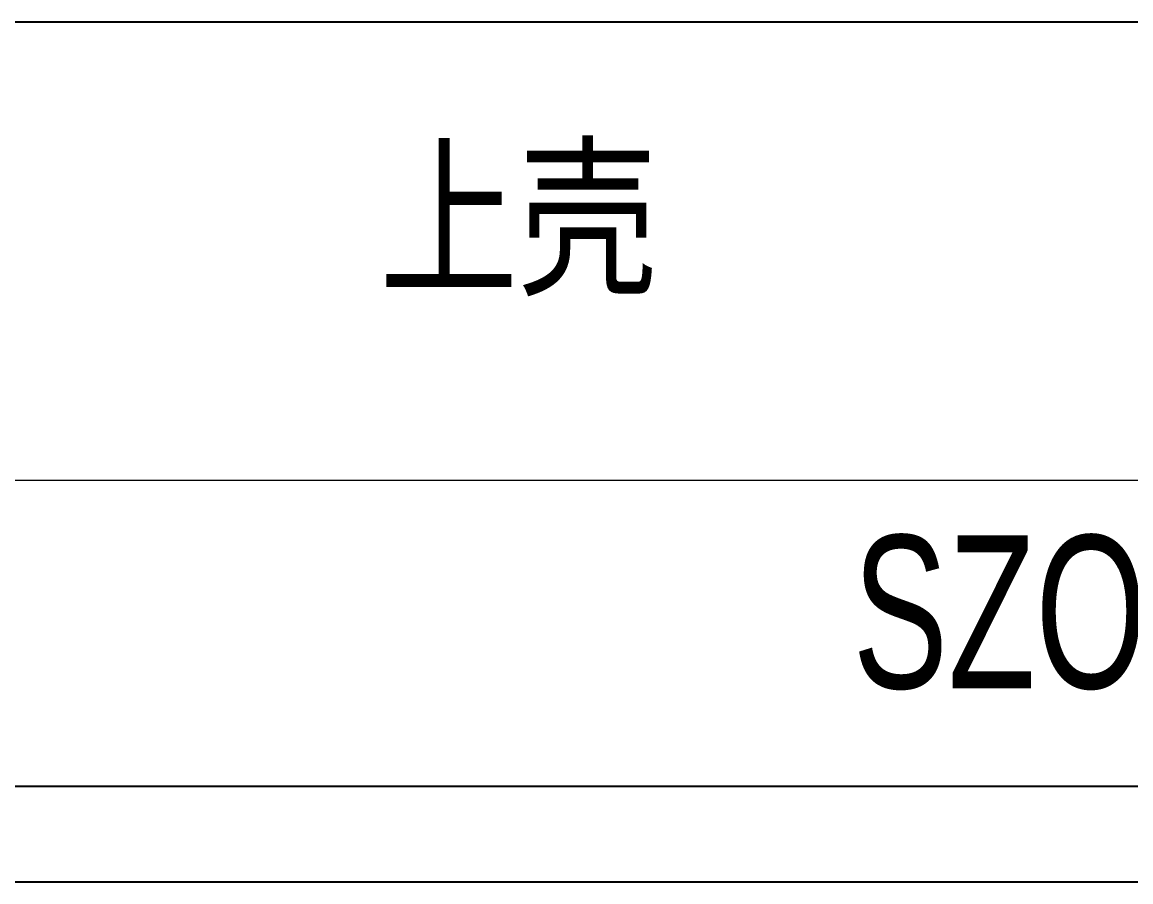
# Model space of a CAD drawing. Header units: inches. Extents: x 998 to 3526, y 519 to 940.
# Drawn here: x 1344.5 to 1460.9, y 519 to 609.3 of the extents above; entities that cross this region are included whole.
import ezdxf

# ---------------------------------------------------------------- set-up
doc = ezdxf.new("R2010")
doc.units = ezdxf.units.IN
doc.layers.add('文字', color=81, linetype='Continuous')
doc.layers.add('粗实线', color=7, linetype='Continuous', lineweight=30)
doc.layers.add('细实线', color=3, linetype='Continuous', lineweight=9)
doc.styles.add('宋体', font='', dxfattribs={"width": 0.8, "height": 3.5})
doc.styles.add('长仿宋', font='', dxfattribs={"width": 0.7, "height": 4})
doc.styles.get('宋体').set_extended_font_data('SimSun')
doc.styles.get('长仿宋').set_extended_font_data('SimSun')

msp = doc.modelspace()

# ---------------------------------------------------------------- linework, layer by layer
for p, q in [((1583.788, 609.333), (1343.008, 609.333)), ((1013.31, 529.073), (1583.788, 529.073)), ((997.89, 519.041), (1593.82, 519.041))]:
    msp.add_line(p, q)
at = {"layer": '细实线', "color": 7}
msp.add_line((1583.788, 561.177), (1222.618, 561.177), dxfattribs=at)

# ---------------------------------------------------------------- texts
at = {"layer": '文字', "color": 0, "insert": (1381.973, 595.476), "char_height": 13.3767, "width": 171.01585, "attachment_point": 1, "style": '宋体'}
msp.add_mtext('上壳', dxfattribs=at)
at = {"layer": '粗实线', "insert": (1431.684, 555.429), "char_height": 16.052, "width": 180.00727, "attachment_point": 1, "style": '长仿宋'}
msp.add_mtext('{\\fSTXinwei|b0|i0|c134|p2;SZOMK}', dxfattribs=at)

doc.saveas('drawing.dxf')
